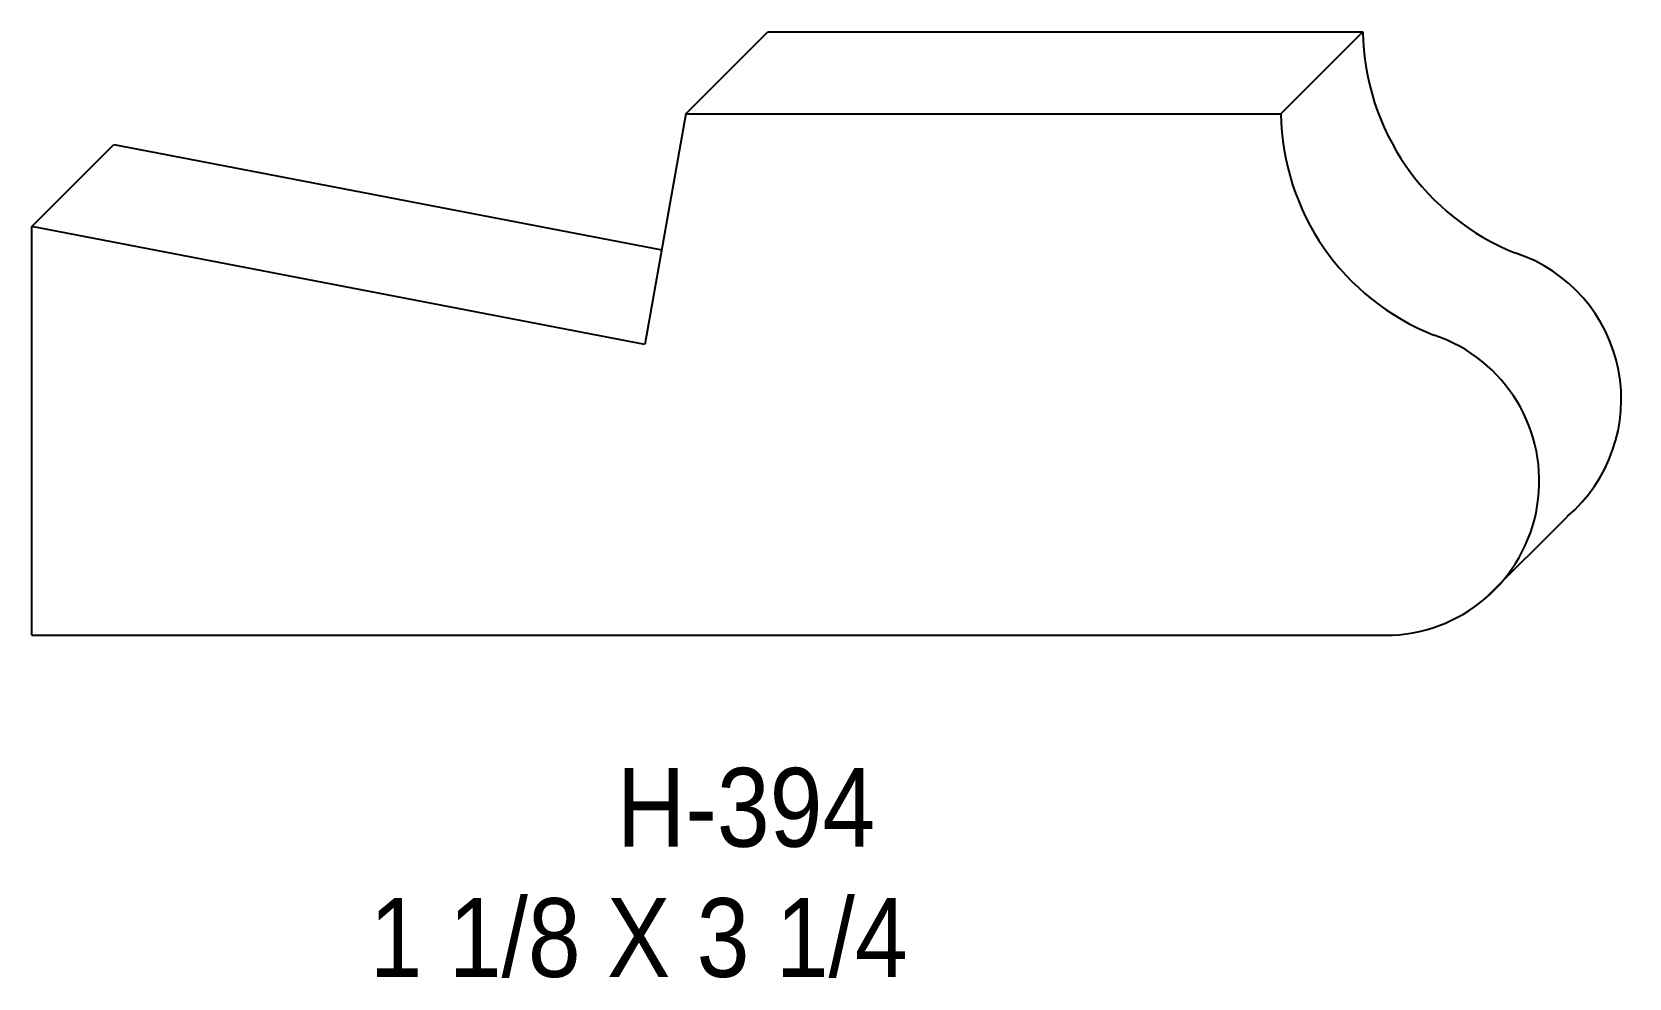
# Model space of a CAD drawing. Extents: x 64.12 to 67.56, y 159.69 to 161.73.
import ezdxf

# ---------------------------------------------------------------- set-up
doc = ezdxf.new("R2010")
doc.units = 0
doc.header["$LTSCALE"] = 5
doc.layers.add('PROFILE', color=7, linetype='CONTINUOUS')
doc.styles.add('TXT', font='TXT', dxfattribs={"height": 3.5})

msp = doc.modelspace()

# ---------------------------------------------------------------- linework, layer by layer
at = {"layer": 'PROFILE', "color": 1, "linetype": 'CONTINUOUS'}
for p, q in [((65.5293, 161.5558), (65.706, 161.7325)), ((65.706, 161.7325), (66.9891, 161.7325)), ((66.8124, 161.5558), (66.9891, 161.7325)), ((65.5293, 161.5558), (65.4414, 161.0586)), ((65.5293, 161.5558), (66.8124, 161.5558)), ((64.1197, 161.3128), (64.2964, 161.4895)), ((64.2964, 161.4895), (65.4774, 161.2624)), ((65.4414, 161.0586), (64.1197, 161.3128)), ((64.1197, 160.4311), (64.1197, 161.3128)), ((67.2526, 160.5103), (67.4293, 160.687)), ((64.1197, 160.4311), (67.0372, 160.4311))]:
    msp.add_line(p, q, dxfattribs=at)
for centre, major_axis, start_param, end_param in [((67.511, 161.7406), (0, 0.5219), -4.696864, -3.518204), ((67.3342, 161.5639), (0, 0.5219), -4.696864, -3.518204), ((67.214, 160.9401), (0.3323, 0), -0.865816, 1.249127), ((67.0372, 160.7634), (0, 0.3323), -3.141593, -0.321669)]:
    msp.add_ellipse(centre, major_axis=major_axis, ratio=1, start_param=start_param, end_param=end_param, dxfattribs=at)

# ---------------------------------------------------------------- texts
at = {"layer": 'PROFILE', "color": 1, "linetype": 'CONTINUOUS', "style": 'TXT', "width": 0.9}
for s, height, p in [('H-394', 0.16996, (65.3806, 159.9751)), ('1 1/8 X 3 1/4', 0.169956, (64.8478, 159.6942))]:
    msp.add_text(s, height=height, dxfattribs=at).set_placement(p)

doc.saveas('drawing.dxf')
